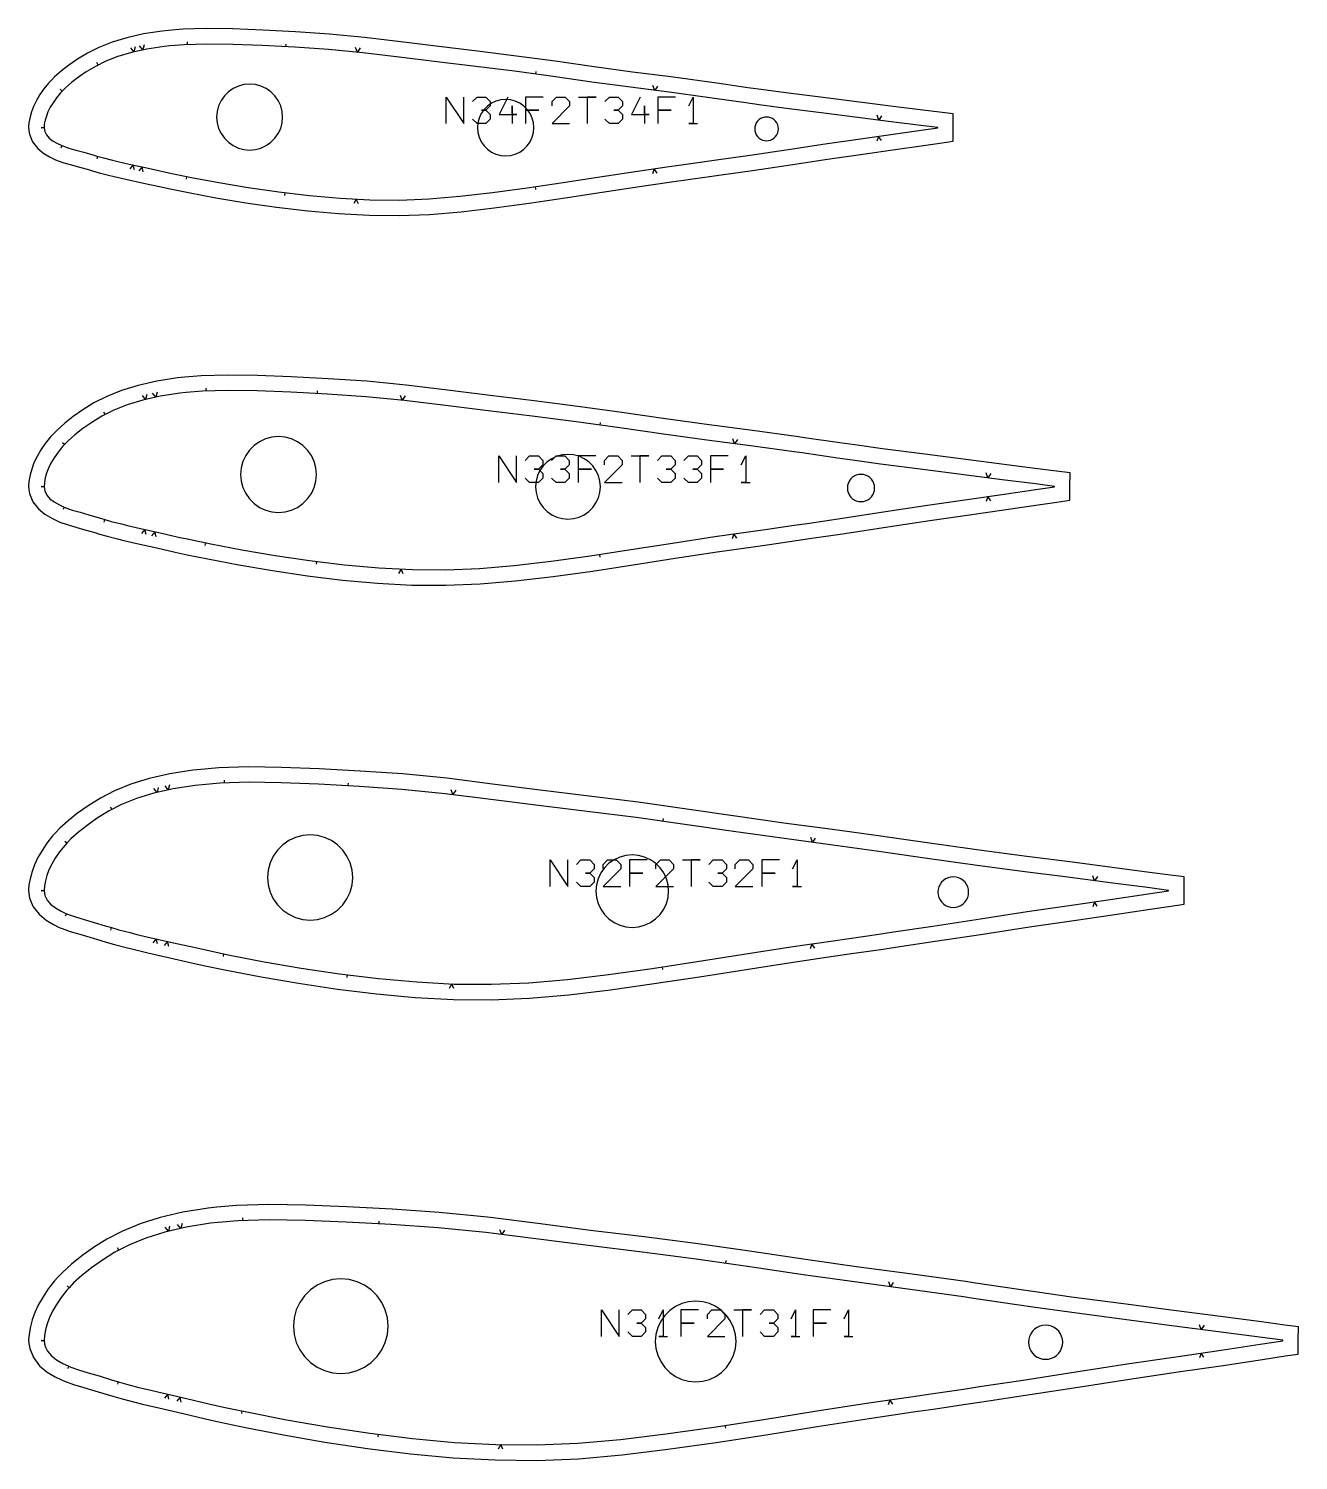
# Model space of a CAD drawing. Header units: metres. Extents: x -12 to 17699, y -154 to 17579.
# Drawn here: x 3694 to 4517, y 16651 to 17579 of the extents above; entities that cross this region are included whole.
import ezdxf

# ---------------------------------------------------------------- set-up
doc = ezdxf.new("R2010")
doc.units = ezdxf.units.M

msp = doc.modelspace()

# ---------------------------------------------------------------- linework, layer by layer
at = {"layer": 'Marge'}
for points in [[(3694.349, 17512.876), (3694.765, 17510.525), (3696.754, 17505.577), (3700.121, 17501.243), (3704.088, 17498.03), (3708.067, 17495.676), (3711.267, 17494.184), (3712.754, 17493.538), (3717.11, 17492.031), (3722.074, 17490.604), (3727.244, 17489.169), (3732.906, 17487.515), (3735.594, 17486.737), (3740.007, 17485.496), (3746.007, 17483.965), (3749.597, 17483.087), (3757.181, 17481.378), (3768.565, 17478.845), (3779.047, 17476.539), (3785.917, 17475.041), (3797.738, 17472.629), (3815.577, 17469.271), (3834.868, 17466.052), (3854.905, 17463.164), (3875.106, 17460.76), (3895.099, 17458.975), (3914.793, 17457.943), (3934.329, 17457.765), (3954.046, 17458.53), (3974.454, 17460.268), (3995.942, 17462.792), (4018.52, 17465.841), (4041.938, 17469.301), (4065.902, 17473.014), (4090.112, 17476.65), (4110.672, 17479.563), (4120.095, 17480.877), (4135.338, 17483.008), (4142.883, 17484.095), (4163.248, 17487.044), (4187.887, 17490.714), (4211.855, 17494.297), (4234.669, 17497.557), (4255.724, 17500.506), (4274.042, 17503.138), (4284.72, 17504.727), (4293.183, 17505.938), (4293.247, 17514.543), (4293.249, 17514.726), (4293.316, 17523.609), (4284.505, 17524.722), (4273.566, 17526.108), (4254.461, 17528.534), (4232.621, 17531.306), (4209.055, 17534.262), (4184.829, 17537.315), (4168.9, 17539.485), (4160.315, 17540.655), (4140.055, 17543.574), (4135.372, 17544.249), (4110.415, 17547.623), (4085.481, 17550.798), (4060.593, 17554.197), (4035.456, 17557.794), (4010.33, 17561.179), (3985.128, 17564.319), (3960.008, 17567.301), (3935.472, 17570.307), (3911.818, 17573.204), (3889.228, 17575.372), (3867.176, 17576.835), (3845.966, 17577.96), (3826.568, 17578.705), (3809.323, 17578.924), (3794.116, 17578.477), (3784.813, 17577.683), (3780.63, 17577.305), (3768.636, 17575.454), (3757.914, 17573.03), (3748.328, 17570.106), (3739.793, 17566.739), (3732.293, 17563.016), (3725.887, 17559.152), (3720.34, 17555.311), (3715.401, 17551.491), (3710.945, 17547.58), (3708.804, 17545.39), (3707.126, 17543.616), (3704.037, 17539.792), (3701.492, 17536.131), (3699.254, 17532.407), (3697.377, 17528.55), (3696.063, 17524.954), (3695.174, 17521.742), (3694.402, 17517.782), (3694.223, 17515.357)], [(3694.345, 17280.201), (3694.818, 17277.497), (3696.934, 17272.239), (3700.52, 17267.598), (3704.801, 17264.096), (3709.17, 17261.478), (3712.684, 17259.816), (3714.349, 17259.081), (3719.182, 17257.384), (3724.741, 17255.76), (3730.581, 17254.113), (3737, 17252.205), (3740.037, 17251.312), (3745.02, 17249.887), (3751.778, 17248.134), (3755.827, 17247.127), (3764.383, 17245.166), (3777.254, 17242.254), (3789.106, 17239.602), (3796.873, 17237.88), (3810.227, 17235.109), (3830.383, 17231.251), (3852.176, 17227.553), (3874.81, 17224.235), (3897.625, 17221.475), (3920.199, 17219.425), (3942.427, 17218.241), (3964.467, 17218.038), (3986.705, 17218.916), (4009.727, 17220.913), (4033.985, 17223.811), (4059.491, 17227.316), (4085.952, 17231.294), (4113.037, 17235.562), (4140.412, 17239.744), (4163.666, 17243.096), (4174.321, 17244.608), (4191.554, 17247.059), (4200.079, 17248.308), (4223.102, 17251.7), (4250.953, 17255.92), (4278.049, 17260.04), (4303.849, 17263.791), (4327.655, 17267.183), (4348.361, 17270.21), (4360.427, 17272.036), (4368.874, 17273.267), (4368.93, 17281.859), (4368.931, 17282.07), (4368.989, 17290.92), (4360.209, 17292.053), (4347.838, 17293.646), (4326.233, 17296.436), (4301.538, 17299.624), (4274.888, 17303.024), (4247.48, 17306.536), (4229.467, 17309.032), (4219.75, 17310.379), (4196.839, 17313.737), (4191.553, 17314.511), (4163.34, 17318.39), (4135.133, 17322.044), (4106.981, 17325.953), (4078.565, 17330.089), (4050.162, 17333.981), (4021.669, 17337.591), (3993.259, 17341.022), (3965.512, 17344.478), (3938.794, 17347.807), (3913.282, 17350.298), (3888.362, 17351.979), (3864.395, 17353.273), (3842.489, 17354.128), (3823.038, 17354.381), (3805.907, 17353.87), (3795.39, 17352.958), (3790.736, 17352.531), (3777.253, 17350.418), (3765.215, 17347.651), (3754.467, 17344.319), (3744.914, 17340.489), (3736.528, 17336.258), (3729.357, 17331.858), (3723.145, 17327.482), (3717.624, 17323.139), (3712.672, 17318.719), (3710.253, 17316.2), (3708.442, 17314.255), (3705.016, 17309.943), (3702.193, 17305.812), (3699.729, 17301.641), (3697.676, 17297.358), (3696.236, 17293.353), (3695.256, 17289.748), (3694.421, 17285.43), (3694.221, 17282.641)], [(3694.343, 17018.316), (3694.872, 17015.272), (3697.12, 17009.707), (3700.928, 17004.77), (3705.52, 17000.994), (3710.268, 16998.125), (3714.089, 16996.304), (3715.928, 16995.483), (3721.224, 16993.607), (3727.364, 16991.794), (3733.857, 16989.943), (3741.018, 16987.792), (3744.396, 16986.787), (3749.935, 16985.185), (3757.433, 16983.219), (3761.93, 16982.088), (3771.436, 16979.886), (3785.762, 16976.609), (3798.952, 16973.625), (3807.597, 16971.687), (3822.448, 16968.571), (3844.869, 16964.233), (3869.106, 16960.075), (3894.277, 16956.344), (3919.647, 16953.24), (3944.743, 16950.937), (3969.445, 16949.607), (3993.93, 16949.38), (4018.631, 16950.368), (4044.204, 16952.612), (4071.168, 16955.87), (4099.535, 16959.812), (4128.968, 16964.287), (4159.103, 16969.09), (4189.572, 16973.798), (4215.458, 16977.572), (4227.318, 16979.274), (4246.496, 16982.032), (4255.978, 16983.437), (4281.599, 16987.255), (4312.588, 16992.004), (4342.741, 16996.641), (4371.459, 17000.864), (4397.955, 17004.682), (4420.994, 17008.088), (4434.416, 17010.143), (4442.854, 17011.386), (4442.902, 17019.971), (4442.904, 17020.209), (4442.953, 17029.039), (4434.195, 17030.181), (4420.425, 17031.974), (4396.377, 17035.115), (4368.89, 17038.702), (4339.226, 17042.529), (4308.708, 17046.484), (4288.657, 17049.293), (4277.832, 17050.81), (4252.33, 17054.589), (4246.456, 17055.459), (4215.059, 17059.824), (4183.653, 17063.937), (4152.311, 17068.339), (4120.688, 17072.992), (4089.084, 17077.371), (4057.374, 17081.434), (4025.747, 17085.295), (3994.862, 17089.185), (3965.15, 17092.928), (3936.784, 17095.73), (3909.06, 17097.622), (3882.399, 17099.076), (3858.044, 17100.038), (3836.438, 17100.323), (3817.431, 17099.751), (3805.726, 17098.725), (3800.614, 17098.253), (3785.681, 17095.888), (3772.359, 17092.795), (3760.479, 17089.072), (3749.933, 17084.799), (3740.684, 17080.083), (3732.766, 17075.17), (3725.903, 17070.28), (3719.815, 17065.436), (3714.376, 17060.528), (3711.687, 17057.693), (3709.742, 17055.585), (3705.987, 17050.803), (3702.891, 17046.22), (3700.201, 17041.618), (3697.974, 17036.924), (3696.408, 17032.522), (3695.338, 17028.537), (3694.44, 17023.868), (3694.22, 17020.73)], [(3694.341, 16726.629), (3694.927, 16723.24), (3697.307, 16717.359), (3701.338, 16712.12), (3706.243, 16708.066), (3711.37, 16704.942), (3715.497, 16702.957), (3717.51, 16702.049), (3723.269, 16699.99), (3729.991, 16697.985), (3737.138, 16695.925), (3745.041, 16693.525), (3748.761, 16692.407), (3754.857, 16690.625), (3763.095, 16688.441), (3768.041, 16687.184), (3778.497, 16684.736), (3794.278, 16681.086), (3808.809, 16677.764), (3818.331, 16675.605), (3834.68, 16672.138), (3859.369, 16667.308), (3886.05, 16662.681), (3913.76, 16658.528), (3941.687, 16655.075), (3969.305, 16652.513), (3996.482, 16651.034), (4023.414, 16650.782), (4050.577, 16651.881), (4078.703, 16654.378), (4108.372, 16658.004), (4139.6, 16662.393), (4172.007, 16667.376), (4205.191, 16672.724), (4238.753, 16677.968), (4267.273, 16682.173), (4280.338, 16684.069), (4301.46, 16687.14), (4311.9, 16688.705), (4340.118, 16692.957), (4374.246, 16698.245), (4407.456, 16703.41), (4439.093, 16708.114), (4468.278, 16712.368), (4493.65, 16716.16), (4508.429, 16718.448), (4516.858, 16719.725), (4516.899, 16728.283), (4516.9, 16728.548), (4516.941, 16737.357), (4508.205, 16738.51), (4493.034, 16740.507), (4466.542, 16744.005), (4436.262, 16748), (4403.581, 16752.262), (4369.952, 16756.669), (4347.862, 16759.798), (4335.93, 16761.488), (4307.834, 16765.697), (4301.371, 16766.665), (4266.789, 16771.526), (4232.182, 16776.108), (4197.647, 16781.011), (4162.817, 16786.193), (4128.009, 16791.069), (4093.081, 16795.593), (4058.235, 16799.894), (4024.211, 16804.227), (3991.502, 16808.394), (3960.281, 16811.511), (3929.753, 16813.618), (3900.396, 16815.237), (3873.591, 16816.308), (3849.829, 16816.625), (3828.945, 16815.992), (3816.052, 16814.849), (3810.483, 16814.331), (3794.099, 16811.709), (3779.494, 16808.282), (3766.482, 16804.161), (3754.944, 16799.436), (3744.832, 16794.224), (3736.168, 16788.788), (3728.654, 16783.373), (3722, 16778.019), (3716.076, 16772.614), (3713.115, 16769.456), (3711.038, 16767.182), (3706.953, 16761.921), (3703.585, 16756.876), (3700.671, 16751.835), (3698.269, 16746.721), (3696.579, 16741.914), (3695.42, 16737.541), (3694.459, 16732.513), (3694.219, 16729.017)]]:
    msp.add_lwpolyline(points, close=True, dxfattribs=at)
at = {"layer": 'Patron'}
for points in [[(3704.196, 17514.618), (3704.612, 17512.267), (3705.734, 17509.978), (3707.59, 17507.893), (3710.065, 17506.047), (3713.018, 17504.365), (3715.38, 17503.299), (3716.731, 17502.714), (3720.309, 17501.505), (3724.816, 17500.22), (3729.916, 17498.806), (3735.71, 17497.114), (3738.373, 17496.343), (3742.714, 17495.122), (3748.475, 17493.655), (3751.972, 17492.801), (3759.377, 17491.133), (3770.737, 17488.606), (3781.195, 17486.305), (3788.047, 17484.811), (3799.736, 17482.427), (3817.426, 17479.099), (3836.513, 17475.916), (3856.331, 17473.061), (3876.286, 17470.69), (3895.986, 17468.936), (3915.313, 17467.929), (3934.415, 17467.765), (3953.652, 17468.522), (3973.6, 17470.232), (3994.774, 17472.723), (4017.181, 17475.751), (4040.475, 17479.194), (4064.372, 17482.896), (4088.627, 17486.539), (4109.269, 17489.464), (4118.713, 17490.781), (4133.954, 17492.912), (4141.457, 17493.992), (4161.815, 17496.941), (4186.414, 17500.605), (4210.376, 17504.187), (4233.254, 17507.456), (4254.336, 17510.41), (4272.62, 17513.037), (4283.248, 17514.618), (4283.249, 17514.802), (4272.306, 17516.187), (4253.202, 17518.614), (4231.377, 17521.383), (4207.805, 17524.34), (4183.479, 17527.406), (4167.55, 17529.577), (4158.888, 17530.757), (4138.628, 17533.677), (4134.032, 17534.339), (4109.152, 17537.703), (4084.128, 17540.89), (4059.176, 17544.298), (4034.121, 17547.884), (4009.094, 17551.256), (3983.949, 17554.389), (3958.792, 17557.375), (3934.254, 17560.381), (3910.861, 17563.25), (3888.566, 17565.394), (3866.646, 17566.849), (3845.58, 17567.968), (3826.436, 17568.706), (3809.607, 17568.928), (3794.965, 17568.513), (3785.662, 17567.72), (3782.136, 17567.419), (3770.818, 17565.695), (3760.802, 17563.456), (3751.961, 17560.789), (3744.201, 17557.763), (3737.435, 17554.44), (3731.563, 17550.919), (3726.436, 17547.384), (3721.955, 17543.939), (3718.097, 17540.59), (3715.956, 17538.4), (3714.871, 17537.29), (3712.222, 17534.047), (3710.022, 17530.913), (3708.188, 17527.914), (3706.737, 17525.028), (3705.688, 17522.241), (3704.936, 17519.575), (3704.375, 17517.045), (3704.196, 17514.62)], [(3704.196, 17281.923), (3704.668, 17279.219), (3705.939, 17276.587), (3708.041, 17274.188), (3710.841, 17272.066), (3714.182, 17270.131), (3716.853, 17268.906), (3718.381, 17268.232), (3722.429, 17266.842), (3727.526, 17265.365), (3733.295, 17263.738), (3739.847, 17261.792), (3742.86, 17260.905), (3747.769, 17259.501), (3754.285, 17257.814), (3758.239, 17256.831), (3766.615, 17254.914), (3779.461, 17252.007), (3791.289, 17249.361), (3799.038, 17247.643), (3812.258, 17244.9), (3832.263, 17241.073), (3853.848, 17237.413), (3876.259, 17234.129), (3898.825, 17231.403), (3921.101, 17229.385), (3942.956, 17228.227), (3964.555, 17228.037), (3986.305, 17228.908), (4008.859, 17230.875), (4032.797, 17233.74), (4058.13, 17237.222), (4084.465, 17241.182), (4111.48, 17245.44), (4138.902, 17249.63), (4162.239, 17252.994), (4172.916, 17254.509), (4190.147, 17256.959), (4198.629, 17258.202), (4221.645, 17261.593), (4249.455, 17265.807), (4276.545, 17269.926), (4302.41, 17273.687), (4326.244, 17277.083), (4346.915, 17280.104), (4358.93, 17281.923), (4358.931, 17282.135), (4346.557, 17283.728), (4324.953, 17286.519), (4300.272, 17289.704), (4273.617, 17293.105), (4246.108, 17296.631), (4228.095, 17299.127), (4218.299, 17300.484), (4195.388, 17303.843), (4190.191, 17304.604), (4162.055, 17308.473), (4133.758, 17312.139), (4105.541, 17316.058), (4077.207, 17320.182), (4048.905, 17324.06), (4020.47, 17327.663), (3992.023, 17331.098), (3964.275, 17334.555), (3937.821, 17337.854), (3912.609, 17340.321), (3887.823, 17341.994), (3864.003, 17343.28), (3842.355, 17344.129), (3823.326, 17344.385), (3806.771, 17343.907), (3796.254, 17342.995), (3792.267, 17342.649), (3779.471, 17340.667), (3768.149, 17338.092), (3758.155, 17335.024), (3749.384, 17331.544), (3741.737, 17327.722), (3735.101, 17323.673), (3729.308, 17319.607), (3724.245, 17315.645), (3719.886, 17311.794), (3717.467, 17309.275), (3716.243, 17307.999), (3713.25, 17304.268), (3710.767, 17300.664), (3708.696, 17297.215), (3707.058, 17293.896), (3705.875, 17290.691), (3705.028, 17287.625), (3704.396, 17284.714), (3704.196, 17281.926)], [(3704.196, 17020.027), (3704.724, 17016.984), (3706.141, 17014.021), (3708.482, 17011.322), (3711.601, 17008.933), (3715.321, 17006.755), (3718.295, 17005.376), (3719.997, 17004.618), (3724.503, 17003.054), (3730.177, 17001.391), (3736.599, 16999.559), (3743.893, 16997.369), (3747.247, 16996.372), (3752.712, 16994.792), (3759.965, 16992.893), (3764.368, 16991.786), (3773.691, 16989.628), (3787.992, 16986.357), (3801.159, 16983.379), (3809.785, 16981.445), (3824.5, 16978.358), (3846.769, 16974.05), (3870.796, 16969.931), (3895.742, 16966.236), (3920.86, 16963.167), (3945.655, 16960.895), (3969.979, 16959.592), (3994.019, 16959.379), (4018.226, 16960.359), (4043.326, 16962.573), (4069.966, 16965.798), (4098.158, 16969.717), (4127.465, 16974.174), (4157.529, 16978.965), (4188.044, 16983.681), (4214.015, 16987.468), (4225.898, 16989.173), (4245.072, 16991.93), (4254.512, 16993.329), (4280.125, 16997.146), (4311.073, 17001.888), (4341.221, 17006.525), (4370.004, 17010.757), (4396.528, 17014.58), (4419.531, 17017.98), (4432.903, 17020.027), (4432.904, 17020.265), (4419.13, 17022.059), (4395.082, 17025.199), (4367.611, 17028.785), (4337.94, 17032.612), (4307.32, 17036.581), (4287.27, 17039.39), (4276.366, 17040.918), (4250.864, 17044.697), (4245.078, 17045.555), (4213.76, 17049.909), (4182.262, 17054.034), (4150.854, 17058.445), (4119.316, 17063.087), (4087.813, 17067.452), (4056.162, 17071.507), (4024.497, 17075.373), (3993.611, 17079.264), (3964.165, 17082.977), (3936.103, 17085.753), (3908.515, 17087.636), (3882.003, 17089.084), (3857.908, 17090.039), (3836.729, 17090.327), (3818.304, 17089.79), (3806.599, 17088.763), (3802.162, 17088.374), (3787.922, 17086.143), (3775.324, 17083.244), (3764.204, 17079.792), (3754.445, 17075.875), (3745.937, 17071.574), (3738.556, 17067.016), (3732.111, 17062.44), (3726.48, 17057.981), (3721.632, 17053.646), (3718.942, 17050.811), (3717.58, 17049.375), (3714.253, 17045.176), (3711.492, 17041.12), (3709.19, 17037.238), (3707.37, 17033.503), (3706.057, 17029.895), (3705.117, 17026.444), (3704.416, 17023.168), (3704.196, 17020.03)], [(3704.196, 16728.331), (3704.781, 16724.941), (3706.344, 16721.641), (3708.925, 16718.634), (3712.363, 16715.974), (3716.463, 16713.548), (3719.74, 16712.012), (3721.615, 16711.168), (3726.58, 16709.426), (3732.832, 16707.573), (3739.908, 16705.534), (3747.945, 16703.094), (3751.64, 16701.983), (3757.662, 16700.223), (3765.653, 16698.109), (3770.504, 16696.876), (3780.776, 16694.473), (3796.531, 16690.829), (3811.038, 16687.512), (3820.542, 16685.358), (3836.754, 16681.92), (3861.288, 16677.122), (3887.758, 16672.534), (3915.241, 16668.418), (3942.913, 16665), (3970.227, 16662.47), (3997.023, 16661.019), (4023.504, 16660.781), (4050.168, 16661.873), (4077.815, 16664.339), (4107.157, 16667.93), (4138.208, 16672.295), (4170.487, 16677.259), (4203.599, 16682.596), (4237.209, 16687.848), (4265.814, 16692.066), (4278.901, 16693.965), (4300.021, 16697.036), (4310.417, 16698.594), (4338.628, 16702.845), (4372.715, 16708.127), (4405.919, 16713.291), (4437.622, 16718.006), (4466.836, 16722.263), (4492.172, 16726.05), (4506.899, 16728.331), (4506.9, 16728.595), (4491.725, 16730.593), (4465.233, 16734.091), (4434.969, 16738.084), (4402.282, 16742.347), (4368.549, 16746.767), (4346.46, 16749.896), (4334.448, 16751.598), (4306.353, 16755.808), (4299.979, 16756.763), (4265.477, 16761.612), (4230.777, 16766.207), (4196.175, 16771.12), (4161.43, 16776.29), (4126.724, 16781.152), (4091.856, 16785.669), (4056.972, 16789.974), (4022.946, 16794.308), (3990.507, 16798.443), (3959.592, 16801.535), (3929.201, 16803.633), (3899.995, 16805.245), (3873.453, 16806.309), (3850.124, 16806.63), (3829.828, 16806.031), (3816.936, 16804.888), (3812.048, 16804.454), (3796.365, 16801.969), (3782.489, 16798.741), (3770.243, 16794.896), (3759.497, 16790.533), (3750.129, 16785.742), (3742.002, 16780.666), (3734.907, 16775.569), (3728.708, 16770.603), (3723.372, 16765.775), (3720.412, 16762.617), (3718.913, 16761.018), (3715.252, 16756.341), (3712.214, 16751.823), (3709.682, 16747.499), (3707.68, 16743.339), (3706.237, 16739.321), (3705.205, 16735.478), (3704.435, 16731.829), (3704.196, 16728.333)]]:
    msp.add_lwpolyline(points, close=True, dxfattribs=at)
at = {"layer": 'Repers points'}
for p, q in [((3797.25, 17568.578), (3797.199, 17570.377)), ((3860.935, 17567.152), (3861.03, 17568.95)), ((3739.245, 17555.329), (3738.451, 17556.945)), ((4022.936, 17549.391), (4023.176, 17551.175)), ((3715.956, 17538.4), (3714.668, 17539.658)), ((3704.196, 17514.62), (3702.4, 17514.753)), ((3704.196, 17514.618), (3702.423, 17514.304)), ((3715.69, 17503.164), (3714.975, 17501.513)), ((3738.8, 17496.223), (3738.313, 17494.49)), ((3796.607, 17483.065), (3796.247, 17481.302)), ((3860.224, 17472.599), (3860.011, 17470.811)), ((4022.388, 17476.52), (4022.651, 17474.74)), ((3809.355, 17343.982), (3809.303, 17345.781)), ((3881.365, 17342.343), (3881.462, 17344.14)), ((3743.783, 17328.745), (3742.978, 17330.355)), ((4064.558, 17321.915), (4064.803, 17323.699)), ((3717.467, 17309.275), (3716.169, 17310.521)), ((3704.196, 17281.926), (3702.4, 17282.054)), ((3704.196, 17281.923), (3702.422, 17281.613)), ((3717.205, 17268.751), (3716.479, 17267.103)), ((3743.343, 17260.767), (3742.848, 17259.037)), ((3808.718, 17245.635), (3808.353, 17243.872)), ((4064.016, 17238.107), (4064.284, 17236.327)), ((3880.661, 17233.598), (3880.445, 17231.811)), ((3821.18, 17089.874), (3821.127, 17091.673)), ((3901.327, 17088.029), (3901.425, 17089.826)), ((3748.213, 17072.724), (3747.401, 17074.331)), ((4105.236, 17065.038), (4105.483, 17066.821)), ((3718.942, 17050.811), (3717.636, 17052.05)), ((3704.196, 17020.03), (3702.4, 17020.156)), ((3704.196, 17020.027), (3702.422, 17019.719)), ((3718.687, 17005.202), (3717.954, 17003.557)), ((3747.785, 16996.216), (3747.285, 16994.487)), ((3820.56, 16979.185), (3820.191, 16977.423)), ((4104.708, 16970.713), (4104.979, 16968.933)), ((3900.642, 16965.637), (3900.424, 16963.85)), ((3832.996, 16806.124), (3832.942, 16807.924)), ((3921.283, 16804.07), (3921.382, 16805.867)), ((3752.635, 16787.024), (3751.815, 16788.626)), ((4145.919, 16778.463), (4146.169, 16780.245)), ((3720.412, 16762.617), (3719.098, 16763.848)), ((3704.196, 16728.333), (3702.4, 16728.457)), ((3704.196, 16728.331), (3702.422, 16728.024)), ((3720.172, 16711.818), (3719.433, 16710.176)), ((3752.232, 16701.81), (3751.728, 16700.082)), ((3832.413, 16682.841), (3832.04, 16681.08)), ((4145.423, 16673.405), (4145.696, 16671.626)), ((3920.639, 16667.751), (3920.419, 16665.965))]:
    msp.add_line(p, q, dxfattribs=at)
at = {"layer": 'Repers suspente'}
for p, q in [((3762.471, 17563.829), (3760.353, 17566.43)), ((3763.28, 17567.084), (3762.471, 17563.829)), ((3768.271, 17565.126), (3766.153, 17567.726)), ((3769.081, 17568.381), (3768.271, 17565.126)), ((3907.232, 17563.599), (3906.026, 17566.729)), ((3909.013, 17566.441), (3907.232, 17563.599)), ((4099.871, 17538.885), (4098.762, 17542.051)), ((4101.738, 17541.672), (4099.871, 17538.885)), ((4245.068, 17519.646), (4243.958, 17522.811)), ((4246.934, 17522.433), (4245.068, 17519.646)), ((4244.989, 17509.1), (4243.92, 17505.921)), ((4246.891, 17506.337), (4244.989, 17509.1)), ((3761.92, 17490.568), (3759.804, 17487.965)), ((3762.733, 17487.314), (3761.92, 17490.568)), ((3767.701, 17489.282), (3765.585, 17486.679)), ((3768.513, 17486.027), (3767.701, 17489.282)), ((4099.489, 17488.078), (4098.424, 17484.897)), ((4101.395, 17485.318), (4099.489, 17488.078)), ((3906.516, 17468.387), (3904.862, 17465.47)), ((3907.858, 17465.313), (3906.516, 17468.387)), ((3770.035, 17338.521), (3767.907, 17341.113)), ((3770.833, 17341.779), (3770.035, 17338.521)), ((3776.592, 17340.012), (3774.464, 17342.605)), ((3777.39, 17343.27), (3776.592, 17340.012)), ((3936.335, 17338), (3935.134, 17341.131)), ((3938.12, 17340.839), (3936.335, 17338)), ((4151.56, 17309.833), (4150.458, 17313.001)), ((4153.433, 17312.615), (4151.56, 17309.833)), ((4315.755, 17287.706), (4314.651, 17290.873)), ((4317.627, 17290.489), (4315.755, 17287.706)), ((4315.677, 17275.577), (4314.615, 17272.396)), ((4317.585, 17272.819), (4315.677, 17275.577)), ((3769.49, 17254.263), (3767.365, 17251.668)), ((3770.291, 17251.006), (3769.49, 17254.263)), ((3776.028, 17252.784), (3773.903, 17250.189)), ((3776.829, 17249.527), (3776.028, 17252.784)), ((4151.182, 17251.4), (4150.125, 17248.217)), ((4153.094, 17248.645), (4151.182, 17251.4)), ((3935.627, 17228.615), (3933.97, 17225.699)), ((3936.966, 17225.54), (3935.627, 17228.615)), ((3784.719, 17085.406), (3782.585, 17087.993)), ((3785.509, 17088.666), (3784.719, 17085.406)), ((3777.423, 17083.727), (3775.288, 17086.314)), ((3778.212, 17086.987), (3777.423, 17083.727)), ((3969.065, 17082.359), (3967.952, 17085.523)), ((3970.929, 17085.148), (3969.065, 17082.359)), ((4202.078, 17051.439), (4200.981, 17054.608)), ((4203.955, 17054.219), (4202.078, 17051.439)), ((4384.844, 17026.535), (4383.745, 17029.704)), ((4386.72, 17029.316), (4384.844, 17026.535)), ((4384.768, 17012.885), (4383.711, 17009.702)), ((4386.681, 17010.13), (4384.768, 17012.885)), ((3776.892, 16988.896), (3774.761, 16986.306)), ((3777.685, 16985.637), (3776.892, 16988.896)), ((3784.17, 16987.231), (3782.039, 16984.641)), ((3784.963, 16983.972), (3784.17, 16987.231)), ((4201.71, 16985.674), (4200.659, 16982.489)), ((4203.627, 16982.921), (4201.71, 16985.674)), ((3968.378, 16959.678), (3966.72, 16956.763)), ((3969.716, 16956.602), (3968.378, 16959.678)), ((3784.801, 16799.279), (3782.66, 16801.861)), ((3785.582, 16802.54), (3784.801, 16799.279)), ((3792.837, 16801.148), (3790.696, 16803.73)), ((3793.618, 16804.41), (3792.837, 16801.148)), ((4000.718, 16797.141), (3999.61, 16800.307)), ((4002.585, 16799.928), (4000.718, 16797.141)), ((4252.607, 16763.317), (4251.514, 16766.488)), ((4254.488, 16766.094), (4252.607, 16763.317)), ((4453.955, 16735.579), (4452.86, 16738.75)), ((4455.834, 16738.357), (4453.955, 16735.579)), ((4453.883, 16720.375), (4452.831, 16717.19)), ((4455.8, 16717.623), (4453.883, 16720.375)), ((3784.302, 16693.657), (3782.165, 16691.072)), ((3785.088, 16690.396), (3784.302, 16693.657)), ((3792.32, 16691.803), (3790.183, 16689.218)), ((3793.106, 16688.542), (3792.32, 16691.803)), ((4252.261, 16690.068), (4251.215, 16686.881)), ((4254.183, 16687.319), (4252.261, 16690.068)), ((4000.075, 16660.991), (3998.548, 16658.005)), ((4001.548, 16657.978), (4000.075, 16660.991))]:
    msp.add_line(p, q, dxfattribs=at)
at = {"layer": 'Text'}
for p, q in [((3964.769, 17517.449), (3964.769, 17534.592)), ((3964.769, 17534.592), (3976.198, 17517.449)), ((3976.198, 17517.449), (3976.198, 17534.592)), ((3981.912, 17531.735), (3984.769, 17534.592)), ((3984.769, 17534.592), (3990.484, 17534.592)), ((3990.484, 17534.592), (3993.341, 17531.735)), ((4004.769, 17534.592), (3999.055, 17523.164)), ((4027.627, 17534.592), (4016.198, 17534.592)), ((4016.198, 17534.592), (4016.198, 17526.021)), ((4033.341, 17531.735), (4036.198, 17534.592)), ((4036.198, 17534.592), (4041.912, 17534.592)), ((4041.912, 17534.592), (4044.769, 17531.735)), ((4050.484, 17534.592), (4061.912, 17534.592)), ((4061.912, 17534.592), (4056.198, 17534.592)), ((4056.198, 17534.592), (4056.198, 17517.449)), ((4067.627, 17531.735), (4070.484, 17534.592)), ((4070.484, 17534.592), (4076.198, 17534.592)), ((4076.198, 17534.592), (4079.055, 17531.735)), ((4090.484, 17534.592), (4084.769, 17523.164)), ((4113.341, 17534.592), (4101.912, 17534.592)), ((4101.912, 17534.592), (4101.912, 17526.021)), ((4121.912, 17528.878), (4124.769, 17534.592)), ((4124.769, 17534.592), (4124.769, 17517.449)), ((3990.484, 17526.021), (3987.627, 17526.021)), ((3987.627, 17526.021), (3990.484, 17526.021)), ((3993.341, 17528.878), (3990.484, 17526.021)), ((3990.484, 17526.021), (3993.341, 17523.164)), ((3993.341, 17531.735), (3993.341, 17528.878)), ((4007.627, 17523.164), (4007.627, 17528.878)), ((4007.627, 17528.878), (4007.627, 17517.449)), ((4016.198, 17526.021), (4024.769, 17526.021)), ((4024.769, 17526.021), (4016.198, 17526.021)), ((4016.198, 17526.021), (4016.198, 17517.449)), ((4033.341, 17528.878), (4033.341, 17531.735)), ((4044.769, 17528.878), (4033.341, 17517.449)), ((4044.769, 17531.735), (4044.769, 17528.878)), ((4076.198, 17526.021), (4073.341, 17526.021)), ((4073.341, 17526.021), (4076.198, 17526.021)), ((4079.055, 17528.878), (4076.198, 17526.021)), ((4076.198, 17526.021), (4079.055, 17523.164)), ((4079.055, 17531.735), (4079.055, 17528.878)), ((4093.341, 17523.164), (4093.341, 17528.878)), ((4093.341, 17528.878), (4093.341, 17517.449)), ((4101.912, 17526.021), (4110.484, 17526.021)), ((4110.484, 17526.021), (4101.912, 17526.021)), ((4101.912, 17526.021), (4101.912, 17517.449)), ((3984.769, 17517.449), (3981.912, 17520.307)), ((3990.484, 17517.449), (3984.769, 17517.449)), ((3993.341, 17520.307), (3990.484, 17517.449)), ((3993.341, 17523.164), (3993.341, 17520.307)), ((3999.055, 17523.164), (4010.484, 17523.164)), ((4010.484, 17523.164), (4007.627, 17523.164)), ((4033.341, 17517.449), (4044.769, 17517.449)), ((4070.484, 17517.449), (4067.627, 17520.307)), ((4076.198, 17517.449), (4070.484, 17517.449)), ((4079.055, 17520.307), (4076.198, 17517.449)), ((4079.055, 17523.164), (4079.055, 17520.307)), ((4084.769, 17523.164), (4096.198, 17523.164)), ((4096.198, 17523.164), (4093.341, 17523.164)), ((4124.769, 17517.449), (4121.912, 17517.449)), ((4121.912, 17517.449), (4127.626, 17517.449)), ((3998.826, 17284.751), (3998.826, 17301.894)), ((3998.826, 17301.894), (4010.255, 17284.751)), ((4010.255, 17284.751), (4010.255, 17301.894)), ((4015.969, 17299.037), (4018.826, 17301.894)), ((4018.826, 17301.894), (4024.541, 17301.894)), ((4024.541, 17301.894), (4027.398, 17299.037)), ((4033.112, 17299.037), (4035.969, 17301.894)), ((4035.969, 17301.894), (4041.684, 17301.894)), ((4041.684, 17301.894), (4044.541, 17299.037)), ((4061.684, 17301.894), (4050.255, 17301.894)), ((4050.255, 17301.894), (4050.255, 17293.322)), ((4067.398, 17299.037), (4070.255, 17301.894)), ((4070.255, 17301.894), (4075.969, 17301.894)), ((4075.969, 17301.894), (4078.826, 17299.037)), ((4084.541, 17301.894), (4095.969, 17301.894)), ((4095.969, 17301.894), (4090.255, 17301.894)), ((4090.255, 17301.894), (4090.255, 17284.751)), ((4101.684, 17299.037), (4104.541, 17301.894)), ((4104.541, 17301.894), (4110.255, 17301.894)), ((4110.255, 17301.894), (4113.112, 17299.037)), ((4118.826, 17299.037), (4121.684, 17301.894)), ((4121.684, 17301.894), (4127.398, 17301.894)), ((4127.398, 17301.894), (4130.255, 17299.037)), ((4147.398, 17301.894), (4135.969, 17301.894)), ((4135.969, 17301.894), (4135.969, 17293.322)), ((4155.969, 17296.179), (4158.826, 17301.894)), ((4158.826, 17301.894), (4158.826, 17284.751)), ((4024.541, 17293.322), (4021.684, 17293.322)), ((4021.684, 17293.322), (4024.541, 17293.322)), ((4027.398, 17296.179), (4024.541, 17293.322)), ((4024.541, 17293.322), (4027.398, 17290.465)), ((4027.398, 17299.037), (4027.398, 17296.179)), ((4041.684, 17293.322), (4038.826, 17293.322)), ((4038.826, 17293.322), (4041.684, 17293.322)), ((4044.541, 17296.179), (4041.684, 17293.322)), ((4041.684, 17293.322), (4044.541, 17290.465)), ((4044.541, 17299.037), (4044.541, 17296.179)), ((4050.255, 17293.322), (4058.826, 17293.322)), ((4058.826, 17293.322), (4050.255, 17293.322)), ((4050.255, 17293.322), (4050.255, 17284.751)), ((4067.398, 17296.179), (4067.398, 17299.037)), ((4078.826, 17296.179), (4067.398, 17284.751)), ((4078.826, 17299.037), (4078.826, 17296.179)), ((4110.255, 17293.322), (4107.398, 17293.322)), ((4107.398, 17293.322), (4110.255, 17293.322)), ((4113.112, 17296.179), (4110.255, 17293.322)), ((4110.255, 17293.322), (4113.112, 17290.465)), ((4113.112, 17299.037), (4113.112, 17296.179)), ((4127.398, 17293.322), (4124.541, 17293.322)), ((4124.541, 17293.322), (4127.398, 17293.322)), ((4130.255, 17296.179), (4127.398, 17293.322)), ((4127.398, 17293.322), (4130.255, 17290.465)), ((4130.255, 17299.037), (4130.255, 17296.179)), ((4135.969, 17293.322), (4144.541, 17293.322)), ((4144.541, 17293.322), (4135.969, 17293.322)), ((4135.969, 17293.322), (4135.969, 17284.751)), ((4018.826, 17284.751), (4015.969, 17287.608)), ((4024.541, 17284.751), (4018.826, 17284.751)), ((4027.398, 17287.608), (4024.541, 17284.751)), ((4027.398, 17290.465), (4027.398, 17287.608)), ((4035.969, 17284.751), (4033.112, 17287.608)), ((4041.684, 17284.751), (4035.969, 17284.751)), ((4044.541, 17287.608), (4041.684, 17284.751)), ((4044.541, 17290.465), (4044.541, 17287.608)), ((4067.398, 17284.751), (4078.826, 17284.751)), ((4104.541, 17284.751), (4101.684, 17287.608)), ((4110.255, 17284.751), (4104.541, 17284.751)), ((4113.112, 17287.608), (4110.255, 17284.751)), ((4113.112, 17290.465), (4113.112, 17287.608)), ((4121.684, 17284.751), (4118.826, 17287.608)), ((4127.398, 17284.751), (4121.684, 17284.751)), ((4130.255, 17287.608), (4127.398, 17284.751)), ((4130.255, 17290.465), (4130.255, 17287.608)), ((4158.826, 17284.751), (4155.969, 17284.751)), ((4155.969, 17284.751), (4161.684, 17284.751)), ((4032.114, 17022.851), (4032.114, 17039.994)), ((4032.114, 17039.994), (4043.543, 17022.851)), ((4043.543, 17022.851), (4043.543, 17039.994)), ((4049.257, 17037.137), (4052.114, 17039.994)), ((4052.114, 17039.994), (4057.828, 17039.994)), ((4057.828, 17031.422), (4054.971, 17031.422)), ((4054.971, 17031.422), (4057.828, 17031.422)), ((4057.828, 17039.994), (4060.685, 17037.137)), ((4060.685, 17034.28), (4057.828, 17031.422)), ((4057.828, 17031.422), (4060.685, 17028.565)), ((4060.685, 17037.137), (4060.685, 17034.28)), ((4066.4, 17037.137), (4069.257, 17039.994)), ((4066.4, 17034.28), (4066.4, 17037.137)), ((4077.828, 17034.28), (4066.4, 17022.851)), ((4069.257, 17039.994), (4074.971, 17039.994)), ((4074.971, 17039.994), (4077.828, 17037.137)), ((4077.828, 17037.137), (4077.828, 17034.28)), ((4094.971, 17039.994), (4083.543, 17039.994)), ((4083.543, 17039.994), (4083.543, 17031.422)), ((4083.543, 17031.422), (4092.114, 17031.422)), ((4092.114, 17031.422), (4083.543, 17031.422)), ((4083.543, 17031.422), (4083.543, 17022.851)), ((4100.685, 17037.137), (4103.543, 17039.994)), ((4100.685, 17034.28), (4100.685, 17037.137)), ((4112.114, 17034.28), (4100.685, 17022.851)), ((4103.543, 17039.994), (4109.257, 17039.994)), ((4109.257, 17039.994), (4112.114, 17037.137)), ((4112.114, 17037.137), (4112.114, 17034.28)), ((4117.828, 17039.994), (4129.257, 17039.994)), ((4129.257, 17039.994), (4123.543, 17039.994)), ((4123.543, 17039.994), (4123.543, 17022.851)), ((4134.971, 17037.137), (4137.828, 17039.994)), ((4137.828, 17039.994), (4143.543, 17039.994)), ((4143.543, 17031.422), (4140.685, 17031.422)), ((4140.685, 17031.422), (4143.543, 17031.422)), ((4143.543, 17039.994), (4146.4, 17037.137)), ((4146.4, 17034.28), (4143.543, 17031.422)), ((4143.543, 17031.422), (4146.4, 17028.565)), ((4146.4, 17037.137), (4146.4, 17034.28)), ((4152.114, 17037.137), (4154.971, 17039.994)), ((4152.114, 17034.28), (4152.114, 17037.137)), ((4163.543, 17034.28), (4152.114, 17022.851)), ((4154.971, 17039.994), (4160.685, 17039.994)), ((4160.685, 17039.994), (4163.543, 17037.137)), ((4163.543, 17037.137), (4163.543, 17034.28)), ((4180.685, 17039.994), (4169.257, 17039.994)), ((4169.257, 17039.994), (4169.257, 17031.422)), ((4169.257, 17031.422), (4177.828, 17031.422)), ((4177.828, 17031.422), (4169.257, 17031.422)), ((4169.257, 17031.422), (4169.257, 17022.851)), ((4189.257, 17034.28), (4192.114, 17039.994)), ((4192.114, 17039.994), (4192.114, 17022.851)), ((4052.114, 17022.851), (4049.257, 17025.708)), ((4057.828, 17022.851), (4052.114, 17022.851)), ((4060.685, 17025.708), (4057.828, 17022.851)), ((4060.685, 17028.565), (4060.685, 17025.708)), ((4066.4, 17022.851), (4077.828, 17022.851)), ((4100.685, 17022.851), (4112.114, 17022.851)), ((4137.828, 17022.851), (4134.971, 17025.708)), ((4143.543, 17022.851), (4137.828, 17022.851)), ((4146.4, 17025.708), (4143.543, 17022.851)), ((4146.4, 17028.565), (4146.4, 17025.708)), ((4152.114, 17022.851), (4163.543, 17022.851)), ((4192.114, 17022.851), (4189.257, 17022.851)), ((4189.257, 17022.851), (4194.971, 17022.851)), ((4065.412, 16731.15), (4065.412, 16748.293)), ((4065.412, 16748.293), (4076.841, 16731.15)), ((4076.841, 16731.15), (4076.841, 16748.293)), ((4082.555, 16745.436), (4085.412, 16748.293)), ((4085.412, 16748.293), (4091.127, 16748.293)), ((4091.127, 16748.293), (4093.984, 16745.436)), ((4093.984, 16745.436), (4093.984, 16742.579)), ((4102.555, 16742.579), (4105.412, 16748.293)), ((4105.412, 16748.293), (4105.412, 16731.15)), ((4128.269, 16748.293), (4116.841, 16748.293)), ((4116.841, 16748.293), (4116.841, 16739.722)), ((4133.984, 16745.436), (4136.841, 16748.293)), ((4133.984, 16742.579), (4133.984, 16745.436)), ((4136.841, 16748.293), (4142.555, 16748.293)), ((4142.555, 16748.293), (4145.412, 16745.436)), ((4145.412, 16745.436), (4145.412, 16742.579)), ((4151.127, 16748.293), (4162.555, 16748.293)), ((4162.555, 16748.293), (4156.841, 16748.293)), ((4156.841, 16748.293), (4156.841, 16731.15)), ((4168.269, 16745.436), (4171.127, 16748.293)), ((4171.127, 16748.293), (4176.841, 16748.293)), ((4176.841, 16748.293), (4179.698, 16745.436)), ((4179.698, 16745.436), (4179.698, 16742.579)), ((4188.269, 16742.579), (4191.127, 16748.293)), ((4191.127, 16748.293), (4191.127, 16731.15)), ((4213.984, 16748.293), (4202.555, 16748.293)), ((4202.555, 16748.293), (4202.555, 16739.722)), ((4222.555, 16742.579), (4225.412, 16748.293)), ((4225.412, 16748.293), (4225.412, 16731.15)), ((4091.127, 16739.722), (4088.269, 16739.722)), ((4088.269, 16739.722), (4091.127, 16739.722)), ((4093.984, 16742.579), (4091.127, 16739.722)), ((4091.127, 16739.722), (4093.984, 16736.865)), ((4093.984, 16736.865), (4093.984, 16734.008)), ((4116.841, 16739.722), (4125.412, 16739.722)), ((4125.412, 16739.722), (4116.841, 16739.722)), ((4116.841, 16739.722), (4116.841, 16731.15)), ((4145.412, 16742.579), (4133.984, 16731.15)), ((4176.841, 16739.722), (4173.984, 16739.722)), ((4173.984, 16739.722), (4176.841, 16739.722)), ((4179.698, 16742.579), (4176.841, 16739.722)), ((4176.841, 16739.722), (4179.698, 16736.865)), ((4179.698, 16736.865), (4179.698, 16734.008)), ((4202.555, 16739.722), (4211.127, 16739.722)), ((4211.127, 16739.722), (4202.555, 16739.722)), ((4202.555, 16739.722), (4202.555, 16731.15)), ((4085.412, 16731.15), (4082.555, 16734.008)), ((4091.127, 16731.15), (4085.412, 16731.15)), ((4093.984, 16734.008), (4091.127, 16731.15)), ((4105.412, 16731.15), (4102.555, 16731.15)), ((4102.555, 16731.15), (4108.269, 16731.15)), ((4133.984, 16731.15), (4145.412, 16731.15)), ((4171.127, 16731.15), (4168.269, 16734.008)), ((4176.841, 16731.15), (4171.127, 16731.15)), ((4179.698, 16734.008), (4176.841, 16731.15)), ((4191.127, 16731.15), (4188.269, 16731.15)), ((4188.269, 16731.15), (4193.984, 16731.15)), ((4225.412, 16731.15), (4222.555, 16731.15)), ((4222.555, 16731.15), (4228.269, 16731.15))]:
    msp.add_line(p, q, dxfattribs=at)
at = {"layer": 'Vent'}
for points in [[(3816.048, 17521.598), (3816.373, 17517.885), (3817.338, 17514.285), (3818.913, 17510.907), (3821.051, 17507.854), (3823.686, 17505.219), (3826.739, 17503.081), (3830.117, 17501.506), (3833.717, 17500.541), (3837.43, 17500.216), (3841.143, 17500.541), (3844.743, 17501.506), (3848.121, 17503.081), (3851.174, 17505.219), (3853.81, 17507.854), (3855.947, 17510.907), (3857.523, 17514.285), (3858.487, 17517.885), (3858.812, 17521.598), (3858.487, 17525.311), (3857.523, 17528.911), (3855.947, 17532.289), (3853.81, 17535.342), (3851.174, 17537.978), (3848.121, 17540.116), (3844.743, 17541.691), (3841.143, 17542.656), (3837.43, 17542.98), (3833.717, 17542.656), (3830.117, 17541.691), (3826.739, 17540.116), (3823.686, 17537.978), (3821.051, 17535.342), (3818.913, 17532.289), (3817.338, 17528.911), (3816.373, 17525.311), (3816.048, 17521.598)], [(3985.025, 17514.737), (3985.302, 17511.568), (3986.125, 17508.495), (3987.47, 17505.611), (3989.295, 17503.005), (3991.545, 17500.755), (3994.151, 17498.93), (3997.034, 17497.586), (4000.107, 17496.762), (4003.277, 17496.485), (4006.446, 17496.762), (4009.52, 17497.586), (4012.403, 17498.93), (4015.009, 17500.755), (4017.259, 17503.005), (4019.084, 17505.611), (4020.428, 17508.495), (4021.252, 17511.568), (4021.529, 17514.737), (4021.252, 17517.907), (4020.428, 17520.98), (4019.084, 17523.863), (4017.259, 17526.47), (4015.009, 17528.719), (4012.403, 17530.544), (4009.52, 17531.889), (4006.446, 17532.712), (4003.277, 17532.99), (4000.107, 17532.712), (3997.034, 17531.889), (3994.151, 17530.544), (3991.545, 17528.719), (3989.295, 17526.47), (3987.47, 17523.863), (3986.125, 17520.98), (3985.302, 17517.907), (3985.025, 17514.737)], [(4164.685, 17513.927), (4164.802, 17512.596), (4165.148, 17511.304), (4165.712, 17510.093), (4166.479, 17508.998), (4167.425, 17508.052), (4168.52, 17507.286), (4169.731, 17506.721), (4171.022, 17506.375), (4172.354, 17506.258), (4173.686, 17506.375), (4174.977, 17506.721), (4176.189, 17507.286), (4177.284, 17508.052), (4178.229, 17508.998), (4178.996, 17510.093), (4179.561, 17511.304), (4179.907, 17512.596), (4180.023, 17513.927), (4179.907, 17515.259), (4179.561, 17516.55), (4178.996, 17517.762), (4178.229, 17518.857), (4177.284, 17519.802), (4176.189, 17520.569), (4174.977, 17521.134), (4173.686, 17521.48), (4172.354, 17521.596), (4171.022, 17521.48), (4169.731, 17521.134), (4168.52, 17520.569), (4167.425, 17519.802), (4166.479, 17518.857), (4165.712, 17517.762), (4165.148, 17516.55), (4164.802, 17515.259), (4164.685, 17513.927)], [(3831.569, 17289.853), (3831.942, 17285.585), (3833.051, 17281.447), (3834.861, 17277.564), (3837.319, 17274.055), (3840.348, 17271.026), (3843.857, 17268.569), (3847.74, 17266.758), (3851.878, 17265.65), (3856.145, 17265.276), (3860.413, 17265.65), (3864.551, 17266.758), (3868.434, 17268.569), (3871.943, 17271.026), (3874.972, 17274.055), (3877.429, 17277.564), (3879.24, 17281.447), (3880.348, 17285.585), (3880.722, 17289.853), (3880.348, 17294.12), (3879.24, 17298.258), (3877.429, 17302.141), (3874.972, 17305.65), (3871.943, 17308.679), (3868.434, 17311.137), (3864.551, 17312.947), (3860.413, 17314.056), (3856.145, 17314.429), (3851.878, 17314.056), (3847.74, 17312.947), (3843.857, 17311.137), (3840.348, 17308.679), (3837.319, 17305.65), (3834.861, 17302.141), (3833.051, 17298.258), (3831.942, 17294.12), (3831.569, 17289.853)], [(4022.699, 17281.962), (4023.017, 17278.319), (4023.964, 17274.787), (4025.509, 17271.473), (4027.606, 17268.478), (4030.192, 17265.892), (4033.187, 17263.795), (4036.501, 17262.25), (4040.033, 17261.303), (4043.676, 17260.985), (4047.318, 17261.303), (4050.85, 17262.25), (4054.164, 17263.795), (4057.16, 17265.892), (4059.745, 17268.478), (4061.842, 17271.473), (4063.388, 17274.787), (4064.334, 17278.319), (4064.653, 17281.962), (4064.334, 17285.605), (4063.388, 17289.136), (4061.842, 17292.45), (4059.745, 17295.446), (4057.16, 17298.031), (4054.164, 17300.129), (4050.85, 17301.674), (4047.318, 17302.62), (4043.676, 17302.939), (4040.033, 17302.62), (4036.501, 17301.674), (4033.187, 17300.129), (4030.192, 17298.031), (4027.606, 17295.446), (4025.509, 17292.45), (4023.964, 17289.136), (4023.017, 17285.605), (4022.699, 17281.962)], [(4224.723, 17281.129), (4224.857, 17279.597), (4225.255, 17278.112), (4225.905, 17276.719), (4226.787, 17275.459), (4227.874, 17274.372), (4229.133, 17273.49), (4230.527, 17272.841), (4232.012, 17272.443), (4233.543, 17272.309), (4235.075, 17272.443), (4236.56, 17272.841), (4237.953, 17273.49), (4239.213, 17274.372), (4240.3, 17275.459), (4241.182, 17276.719), (4241.832, 17278.112), (4242.229, 17279.597), (4242.363, 17281.129), (4242.229, 17282.661), (4241.832, 17284.146), (4241.182, 17285.539), (4240.3, 17286.798), (4239.213, 17287.886), (4237.953, 17288.767), (4236.56, 17289.417), (4235.075, 17289.815), (4233.543, 17289.949), (4232.012, 17289.815), (4230.527, 17289.417), (4229.133, 17288.767), (4227.874, 17287.886), (4226.787, 17286.798), (4225.905, 17285.539), (4225.255, 17284.146), (4224.857, 17282.661), (4224.723, 17281.129)], [(3848.976, 17028.669), (3849.396, 17023.875), (3850.641, 17019.227), (3852.675, 17014.865), (3855.435, 17010.923), (3858.838, 17007.521), (3862.78, 17004.76), (3867.141, 17002.727), (3871.789, 17001.481), (3876.583, 17001.062), (3881.377, 17001.481), (3886.025, 17002.727), (3890.387, 17004.76), (3894.329, 17007.521), (3897.731, 17010.923), (3900.491, 17014.865), (3902.525, 17019.227), (3903.771, 17023.875), (3904.19, 17028.669), (3903.771, 17033.463), (3902.525, 17038.111), (3900.491, 17042.472), (3897.731, 17046.414), (3894.329, 17049.817), (3890.387, 17052.577), (3886.025, 17054.611), (3881.377, 17055.856), (3876.583, 17056.276), (3871.789, 17055.856), (3867.141, 17054.611), (3862.78, 17052.577), (3858.838, 17049.817), (3855.435, 17046.414), (3852.675, 17042.472), (3850.641, 17038.111), (3849.396, 17033.463), (3848.976, 17028.669)], [(4061.752, 17019.788), (4062.11, 17015.697), (4063.173, 17011.731), (4064.908, 17008.01), (4067.263, 17004.646), (4070.167, 17001.743), (4073.53, 16999.388), (4077.251, 16997.652), (4081.218, 16996.59), (4085.308, 16996.232), (4089.398, 16996.59), (4093.365, 16997.652), (4097.086, 16999.388), (4100.449, 17001.743), (4103.353, 17004.646), (4105.708, 17008.01), (4107.443, 17011.731), (4108.506, 17015.697), (4108.864, 17019.788), (4108.506, 17023.878), (4107.443, 17027.844), (4105.708, 17031.565), (4103.353, 17034.929), (4100.449, 17037.832), (4097.086, 17040.187), (4093.365, 17041.923), (4089.398, 17042.985), (4085.308, 17043.343), (4081.218, 17042.985), (4077.251, 17041.923), (4073.53, 17040.187), (4070.167, 17037.832), (4067.263, 17034.929), (4064.908, 17031.565), (4063.173, 17027.844), (4062.11, 17023.878), (4061.752, 17019.788)], [(4283.423, 17019.133), (4283.574, 17017.409), (4284.022, 17015.738), (4284.753, 17014.17), (4285.746, 17012.752), (4286.969, 17011.529), (4288.387, 17010.536), (4289.955, 17009.805), (4291.626, 17009.357), (4293.35, 17009.206), (4295.074, 17009.357), (4296.745, 17009.805), (4298.314, 17010.536), (4299.731, 17011.529), (4300.955, 17012.752), (4301.947, 17014.17), (4302.678, 17015.738), (4303.126, 17017.409), (4303.277, 17019.133), (4303.126, 17020.857), (4302.678, 17022.528), (4301.947, 17024.097), (4300.955, 17025.514), (4299.731, 17026.738), (4298.314, 17027.73), (4296.745, 17028.462), (4295.074, 17028.909), (4293.35, 17029.06), (4291.626, 17028.909), (4289.955, 17028.462), (4288.387, 17027.73), (4286.969, 17026.738), (4285.746, 17025.514), (4284.753, 17024.097), (4284.022, 17022.528), (4283.574, 17020.857), (4283.423, 17019.133)], [(3865.801, 16737.771), (3866.267, 16732.442), (3867.651, 16727.275), (3869.912, 16722.428), (3872.98, 16718.046), (3876.762, 16714.263), (3881.144, 16711.195), (3885.992, 16708.935), (3891.159, 16707.55), (3896.488, 16707.084), (3901.816, 16707.55), (3906.983, 16708.935), (3911.831, 16711.195), (3916.213, 16714.263), (3919.995, 16718.046), (3923.063, 16722.428), (3925.324, 16727.275), (3926.708, 16732.442), (3927.174, 16737.771), (3926.708, 16743.1), (3925.324, 16748.266), (3923.063, 16753.114), (3919.995, 16757.496), (3916.213, 16761.278), (3911.831, 16764.347), (3906.983, 16766.607), (3901.816, 16767.992), (3896.488, 16768.458), (3891.159, 16767.992), (3885.992, 16766.607), (3881.144, 16764.347), (3876.762, 16761.278), (3872.98, 16757.496), (3869.912, 16753.114), (3867.651, 16748.266), (3866.267, 16743.1), (3865.801, 16737.771)], [(4100.24, 16727.879), (4100.638, 16723.334), (4101.819, 16718.927), (4103.747, 16714.792), (4106.364, 16711.054), (4109.59, 16707.828), (4113.328, 16705.211), (4117.463, 16703.283), (4121.87, 16702.102), (4126.415, 16701.704), (4130.96, 16702.102), (4135.368, 16703.283), (4139.503, 16705.211), (4143.24, 16707.828), (4146.466, 16711.054), (4149.083, 16714.792), (4151.012, 16718.927), (4152.192, 16723.334), (4152.59, 16727.879), (4152.192, 16732.424), (4151.012, 16736.832), (4149.083, 16740.967), (4146.466, 16744.704), (4143.24, 16747.93), (4139.503, 16750.547), (4135.368, 16752.476), (4130.96, 16753.656), (4126.415, 16754.054), (4121.87, 16753.656), (4117.463, 16752.476), (4113.328, 16750.547), (4109.59, 16747.93), (4106.364, 16744.704), (4103.747, 16740.967), (4101.819, 16736.832), (4100.638, 16732.424), (4100.24, 16727.879)], [(4342.12, 16727.335), (4342.288, 16725.415), (4342.787, 16723.553), (4343.601, 16721.806), (4344.707, 16720.228), (4346.069, 16718.865), (4347.648, 16717.759), (4349.395, 16716.945), (4351.256, 16716.446), (4353.176, 16716.278), (4355.096, 16716.446), (4356.958, 16716.945), (4358.705, 16717.759), (4360.283, 16718.865), (4361.646, 16720.228), (4362.752, 16721.806), (4363.566, 16723.553), (4364.065, 16725.415), (4364.233, 16727.335), (4364.065, 16729.255), (4363.566, 16731.116), (4362.752, 16732.863), (4361.646, 16734.442), (4360.283, 16735.805), (4358.705, 16736.91), (4356.958, 16737.724), (4355.096, 16738.223), (4353.176, 16738.391), (4351.256, 16738.223), (4349.395, 16737.724), (4347.648, 16736.91), (4346.069, 16735.805), (4344.707, 16734.442), (4343.601, 16732.863), (4342.787, 16731.116), (4342.288, 16729.255), (4342.12, 16727.335)]]:
    msp.add_lwpolyline(points, close=True, dxfattribs=at)

doc.saveas('drawing.dxf')
